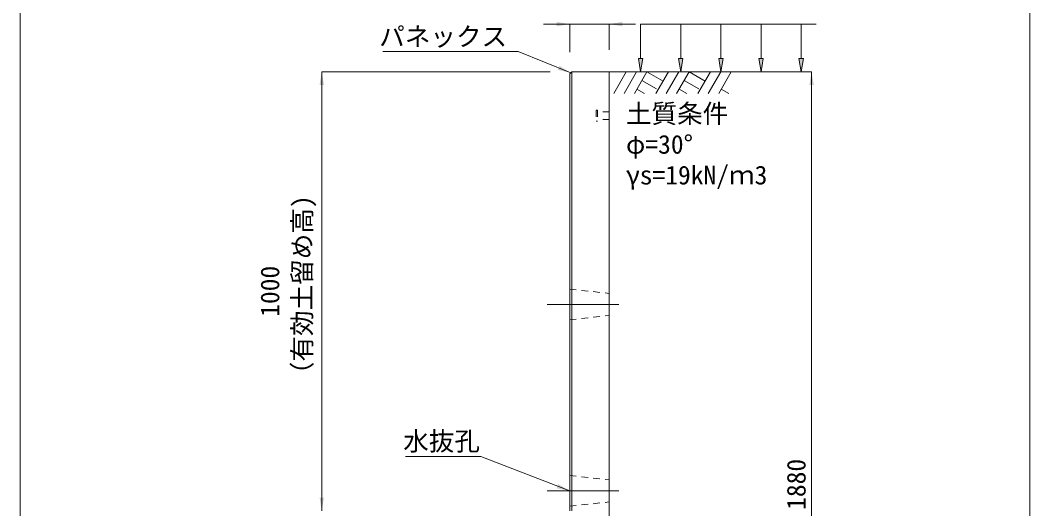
# Model space of a CAD drawing. Units: millimetres at full size. Extents: x 187207 to 255567, y 882048 to 905686.
# Drawn here: x 212197 to 214497, y 887575 to 888688 of the extents above; entities that cross this region are included whole.
import ezdxf
from ezdxf.enums import TextEntityAlignment as Align

# ---------------------------------------------------------------- set-up
doc = ezdxf.new("R2010")
doc.units = ezdxf.units.MM
doc.header["$LTSCALE"] = 20
doc.linetypes.add('USER1', pattern=[28.575, 19.05, -3.175, 3.175, -3.175])
doc.linetypes.add('USER2', pattern=[1.35, 0.75, -0.6])
for name, color, linetype, lineweight in [('0_2', 7, 'Continuous', 20), ('パネックス', 2, 'Continuous', 13), ('図枠', 5, 'Continuous', 13), ('寸法線', 7, 'Continuous', 13), ('引出線', 4, 'Continuous', 13), ('ｲﾝｻｰﾄ', 3, 'USER2', 9), ('ﾊｯﾁﾝｸﾞ', 7, 'Continuous', 5)]:
    doc.layers.add(name, color=color, linetype=linetype, lineweight=lineweight)
doc.styles.add('ＭＳ ゴシック', font='')
doc.styles.get('ＭＳ ゴシック').set_extended_font_data('MS Gothic')

# ---------------------------------------------------------------- blocks, each defined once
blk = doc.blocks.new('filled_arrow')
at = {"color": 0, "linetype": 'Continuous', "lineweight": -2}
blk.add_solid([(7.5, 1.25), (0, 0), (7.5, -1.25)], dxfattribs=at)

msp = doc.modelspace()

# ---------------------------------------------------------------- hatches: boundary and pattern name
at = {"layer": '寸法線'}
for points in [[(213615.79, 888600.37), (213610.79, 888570.37), (213605.79, 888600.37)], [(213707.2, 888600.37), (213702.2, 888570.37), (213697.2, 888600.37)], [(213798.61, 888600.37), (213793.61, 888570.37), (213788.61, 888600.37)], [(213890.02, 888600.37), (213885.02, 888570.37), (213880.02, 888600.37)], [(213981.44, 888600.37), (213976.44, 888570.37), (213971.44, 888600.37)]]:
    msp.add_hatch(color=256, dxfattribs=at).paths.add_polyline_path(points)

# ---------------------------------------------------------------- linework, layer by layer
at = {"layer": '0_2'}
msp.add_line((213539.37, 888570.37), (213919.37, 888570.37), dxfattribs=at)
at = {"layer": 'パネックス'}
for p, q in [((213449.37, 888565.37), (213454.37, 888570.37)), ((213449.37, 887570.37), (213449.37, 888565.37)), ((213454.37, 888570.37), (213539.37, 888570.37)), ((213539.37, 888570.37), (213539.37, 886690.37))]:
    msp.add_line(p, q, dxfattribs=at)
at = {"layer": 'パネックス', "lineweight": 5}
msp.add_line((213454.37, 888570.37), (213454.37, 887570.37), dxfattribs=at)
at = {"layer": 'パネックス', "linetype": 'USER2', "lineweight": 9}
for p, q in [((213449.37, 888075.37), (213539.37, 888065.37)), ((213449.37, 888005.37), (213539.37, 888015.37)), ((213449.37, 887650.37), (213539.37, 887640.37)), ((213449.37, 887580.37), (213539.37, 887590.37))]:
    msp.add_line(p, q, dxfattribs=at)
at = {"layer": '図枠'}
for p, q in [((212197.37, 904948.33), (212197.37, 882048.33)), ((214497.37, 904948.33), (214497.37, 882048.33))]:
    msp.add_line(p, q, dxfattribs=at)
at = {"layer": '寸法線'}
for p, q in [((213389.37, 888678.92), (213599.37, 888678.92)), ((213449.37, 888615.37), (213449.37, 888678.92)), ((213539.37, 888620.37), (213539.37, 888678.92)), ((212884.37, 887570.37), (212884.37, 888570.37)), ((213404.37, 888570.37), (212884.37, 888570.37)), ((213589.37, 888570.37), (214000.22, 888570.37)), ((214000.22, 886690.37), (214000.22, 888570.37))]:
    msp.add_line(p, q, dxfattribs=at)
at = {"layer": '寸法線', "lineweight": 9}
for p, q in [((214010.79, 888678.92), (213610.79, 888678.92)), ((213610.79, 888600.37), (213610.79, 888678.92)), ((213702.2, 888600.37), (213702.2, 888678.92)), ((213793.61, 888600.37), (213793.61, 888678.92)), ((213885.02, 888600.37), (213885.02, 888678.92)), ((213976.44, 888600.37), (213976.44, 888678.92))]:
    msp.add_line(p, q, dxfattribs=at)
at = {"layer": '寸法線', "linetype": 'USER1'}
for p, q in [((213397.52, 888040.37), (213561.23, 888040.37)), ((213397.52, 887615.37), (213561.23, 887615.37))]:
    msp.add_line(p, q, dxfattribs=at)
at = {"layer": '寸法線', "lineweight": 9}
for points in [[(213615.79, 888600.37), (213610.79, 888570.37), (213605.79, 888600.37)], [(213707.2, 888600.37), (213702.2, 888570.37), (213697.2, 888600.37)], [(213798.61, 888600.37), (213793.61, 888570.37), (213788.61, 888600.37)], [(213890.02, 888600.37), (213885.02, 888570.37), (213880.02, 888600.37)], [(213981.44, 888600.37), (213976.44, 888570.37), (213971.44, 888600.37)]]:
    msp.add_lwpolyline(points, close=True, dxfattribs=at)
at = {"layer": '引出線'}
for points in [[(213451.87, 888567.87), (213331.66, 888616.85), (213023.41, 888616.85)], [(213449.37, 887615.37), (213246.91, 887693.82), (213075.17, 887693.82)]]:
    msp.add_lwpolyline(points, dxfattribs=at)
at = {"layer": 'ｲﾝｻｰﾄ'}
for p, q in [((213512.37, 888482.87), (213509.37, 888482.87)), ((213509.37, 888482.87), (213509.37, 888457.87)), ((213512.37, 888482.87), (213512.37, 888457.87)), ((213539.37, 888478.87), (213512.37, 888478.87)), ((213539.37, 888478.87), (213539.37, 888461.87)), ((213512.37, 888457.87), (213509.37, 888457.87)), ((213539.37, 888461.87), (213512.37, 888461.87))]:
    msp.add_line(p, q, dxfattribs=at)
at = {"layer": 'ﾊｯﾁﾝｸﾞ', "lineweight": 9}
for p, q in [((213578.02, 888570.36), (213549.37, 888520.74)), ((213601.64, 888570.36), (213572.99, 888520.74)), ((213625.26, 888570.36), (213596.62, 888520.74)), ((213625.26, 888570.36), (213661.83, 888549.25)), ((213674.02, 888570.36), (213645.37, 888520.74)), ((213697.64, 888570.36), (213668.99, 888520.74)), ((213721.26, 888570.36), (213692.61, 888520.74)), ((213721.26, 888570.36), (213757.83, 888549.25)), ((213770.02, 888570.36), (213741.37, 888520.74)), ((213793.64, 888570.36), (213764.99, 888520.74)), ((213817.26, 888570.36), (213788.62, 888520.74)), ((213613.84, 888550.58), (213647.25, 888531.29)), ((213709.84, 888550.58), (213743.26, 888531.29)), ((213602.42, 888530.79), (213619.83, 888520.74)), ((213698.42, 888530.79), (213715.83, 888520.74)), ((213794.42, 888530.79), (213811.83, 888520.74))]:
    msp.add_line(p, q, dxfattribs=at)

# ---------------------------------------------------------------- block references
at = {"layer": '寸法線', "xscale": 4, "yscale": 4}
for p, rotation in [((213449.37, 888678.92), 180), ((212884.37, 888570.37), 270), ((214000.22, 888570.37), 270), ((212884.37, 887570.37), 90)]:
    msp.add_blockref('filled_arrow', p, dxfattribs=dict(at, rotation=rotation))
msp.add_blockref('filled_arrow', (213539.37, 888678.92), dxfattribs=at)
at = {"layer": '引出線', "xscale": 4, "yscale": 4}
for p, rotation in [((213451.87, 888567.87), 157.8), ((213449.37, 887615.37), 158.8)]:
    msp.add_blockref('filled_arrow', p, dxfattribs=dict(at, rotation=rotation))

# ---------------------------------------------------------------- texts
at = {"layer": '寸法線', "style": 'ＭＳ ゴシック'}
for s, p in [('土質条件', (213577.34, 888496.38)), ('φ=30°', (213577.34, 888426.38)), ('γs=19kN/ｍ3', (213577.34, 888356.38))]:
    msp.add_text(s, height=42.72, dxfattribs=at).set_placement(p, align=Align.TOP_LEFT)
for s, p in [('（有効土留め高)', (212873.58, 887851.84)), ('1000', (212800.45, 888012.1))]:
    msp.add_text(s, height=42.72, rotation=90, dxfattribs=at).set_placement(p, align=Align.BOTTOM_LEFT)
msp.add_text('1880', height=42.72, rotation=90, dxfattribs=at).set_placement((213965.22, 887630.37), align=Align.MIDDLE_CENTER)
at = {"layer": '引出線', "style": 'ＭＳ ゴシック'}
for s, p in [('パネックス', (213306.66, 888671.99)), ('水抜孔', (213244.66, 887750.1))]:
    msp.add_text(s, height=42.72, dxfattribs=at).set_placement(p, align=Align.TOP_RIGHT)

doc.saveas('drawing.dxf')
